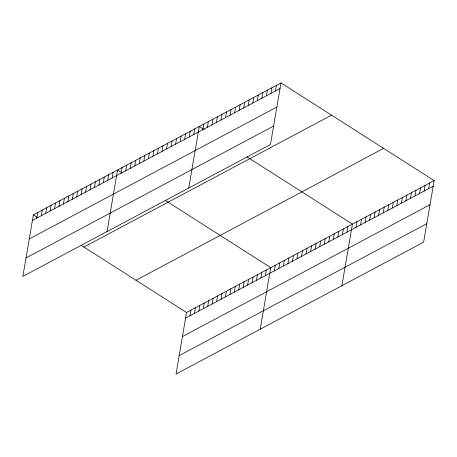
<?xml version="1.0" encoding="UTF-8"?>
<svg xmlns="http://www.w3.org/2000/svg" width="457" height="457" viewBox="0 0 457 457"><rect width="100%" height="100%" fill="white"/><g stroke="black" fill="none" stroke-linecap="round" stroke-linejoin="round"><path stroke-width="0.69" d="M280.981 82.934L33.378 214.824L22.85 276.416L270.458 144.521L280.981 82.934L434.15 180.584L423.622 242.176L176.019 374.066L186.542 312.479L434.15 180.584M36.846 218.115L37.811 212.465M41.273 215.755L42.238 210.106M45.706 213.39L46.671 207.746M50.139 211.031L51.104 205.387M54.566 208.672L55.531 203.022M58.999 206.313L59.964 200.663M63.426 203.953L64.391 198.304M67.859 201.594L68.824 195.944M72.292 199.229L73.257 193.585M76.719 196.87L77.684 191.226M81.152 194.511L82.117 188.861M85.585 192.151L86.55 186.502M90.012 189.792L90.977 184.142M94.445 187.433L95.41 181.783M98.878 185.068L99.843 179.424M103.305 182.709L104.27 177.065M107.738 180.349L108.703 174.7M112.165 177.99L113.13 172.34M107.035 231.573L117.563 169.981L122.059 172.849M121.139 173.214L122.105 167.565M125.675 170.792L126.64 165.148M130.216 168.376L131.182 162.726M134.758 165.96L135.723 160.31M139.294 163.537L140.259 157.893M143.835 161.121L144.8 155.471M148.376 158.705L149.342 153.055M152.912 156.283L153.878 150.639M157.454 153.866L158.419 148.217M161.995 151.45L162.96 145.8M166.531 149.033L167.496 143.384M171.072 146.611L172.038 140.967M175.614 144.195L176.579 138.545M180.149 141.779L181.115 136.129M184.691 139.356L185.656 133.712M189.232 136.94L190.192 131.29M193.768 134.524L194.733 128.874M188.747 188.05L199.275 126.458L204.33 129.679M202.845 129.685L203.811 124.041M207.387 127.269L208.352 121.619M211.928 124.852L212.893 119.203M216.464 122.43L217.429 116.786M221.005 120.014L221.971 114.364M190.009 315.764L190.975 310.12M225.547 117.598L226.512 111.948M194.442 313.405L195.407 307.755M230.082 115.175L231.048 109.531M198.869 311.046L199.835 305.396M234.624 112.759L235.589 107.109M203.302 308.686L204.268 303.037M239.165 110.343L240.131 104.693M207.735 306.327L208.7 300.677M243.701 107.926L244.666 102.277M212.162 303.962L213.128 298.318M248.242 105.504L249.208 99.86M216.595 301.603L217.561 295.959M252.784 103.088L253.749 97.438M221.028 299.244L221.993 293.594M257.32 100.671L258.285 95.022M225.455 296.884L226.421 291.235M261.861 98.249L262.826 92.605M229.888 294.525L230.854 288.875M266.402 95.833L267.368 90.183M234.315 292.166L235.281 286.516M270.938 93.417L271.904 87.767M238.748 289.801L239.714 284.157M275.48 90.994L276.445 85.35M243.181 287.442L244.147 281.798M247.608 285.082L248.574 279.433M252.041 282.723L253.007 277.073M256.474 280.364L257.44 274.714M260.901 278.005L261.867 272.355M265.334 275.64L266.3 269.996M260.204 329.223L270.733 267.636L165.303 200.417M274.303 270.864L275.268 265.214M278.844 268.448L279.81 262.798M283.386 266.025L284.351 260.381M287.921 263.609L288.887 257.959M292.463 261.193L293.428 255.543M297.004 258.771L297.964 253.127M301.54 256.354L302.505 250.71M306.081 253.938L307.047 248.288M310.617 251.521L311.583 245.872M315.159 249.099L316.124 243.455M319.7 246.683L320.665 241.033M324.236 244.267L325.201 238.617M328.777 241.844L329.743 236.2M333.319 239.428L334.284 233.778M337.854 237.012L338.82 231.362M342.396 234.595L343.361 228.946M346.937 232.173L347.903 226.529M341.91 285.699L352.438 224.107L247.008 156.894M356.014 227.34L356.98 221.691M360.556 224.918L361.521 219.274M365.092 222.502L366.057 216.852M369.633 220.085L370.598 214.436M374.174 217.663L375.14 212.019M378.71 215.247L379.676 209.603M383.252 212.831L384.217 207.181M387.793 210.414L388.753 204.765M392.329 207.992L393.294 202.348M396.87 205.576L397.836 199.926M401.406 203.159L402.371 197.51M405.947 200.737L406.913 195.093M410.489 198.321L411.454 192.671M415.025 195.904L415.99 190.255M419.566 193.488L420.531 187.838M424.107 191.066L425.073 185.422M428.643 188.65L429.609 183M32.413 220.474L280.021 88.578M29.259 238.937L276.862 107.041M26.003 257.954L273.612 126.063M83.922 247.048L331.531 115.158M135.997 280.255L383.606 148.359M185.576 318.123L433.185 186.233M182.423 336.586L430.031 204.69M179.173 355.609L426.775 223.713M33.378 214.824L37.868 217.692M81.118 245.26L186.542 312.479"/></g></svg>
